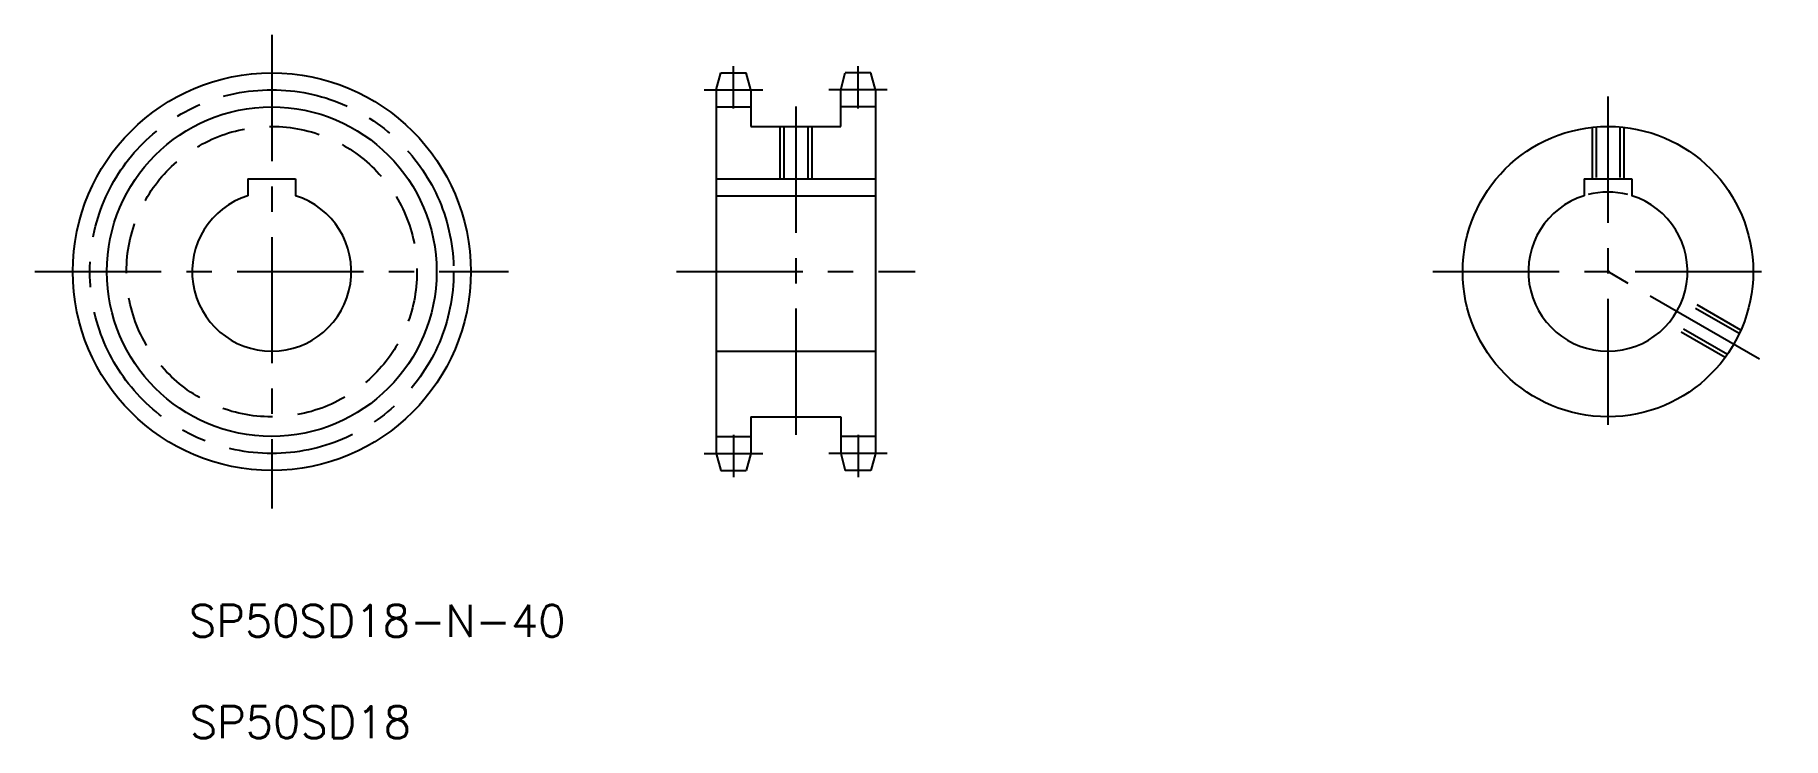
# Model space of a CAD drawing. Extents: x 126 to 565, y 204 to 381.
import ezdxf
from ezdxf.enums import TextEntityAlignment as Align

# ---------------------------------------------------------------- set-up
doc = ezdxf.new("R2010")
doc.units = 0
doc.linetypes.add('CENTER', pattern=[50.8, 31.75, -6.35, 6.35, -6.35])
doc.linetypes.add('DASHED', pattern=[19.05, 12.7, -6.35])
doc.layers.get('0').update_dxf_attribs({"linetype": 'CONTINUOUS'})
doc.layers.add('CENTER', color=1, linetype='CENTER')
doc.styles.get("Standard").update_dxf_attribs({"font": 'txt.shx'})

msp = doc.modelspace()

# ---------------------------------------------------------------- linework, layer by layer
at = {"color": 7, "linetype": 'CONTINUOUS'}
for p, q in [((297.010793, 366.9591), (298.160295, 371.2491)), ((298.160295, 371.2491), (304.56129, 371.2491)), ((305.710793, 366.9591), (304.56129, 371.2491)), ((328.310793, 366.9591), (329.460295, 371.2491)), ((335.86129, 371.2491), (329.460295, 371.2491)), ((337.010793, 366.9591), (335.86129, 371.2491)), ((297.010793, 366.9591), (297.010793, 275.5391)), ((305.710793, 366.9591), (305.710793, 357.7491)), ((328.310793, 357.7491), (328.310793, 366.9591)), ((337.010793, 366.9591), (337.010793, 275.5391)), ((297.010793, 362.6691), (305.710793, 362.6691)), ((337.010793, 362.6691), (328.310793, 362.6691)), ((305.710793, 357.7491), (328.310793, 357.7491)), ((314.010793, 357.7491), (314.010793, 344.5491)), ((320.010793, 357.7491), (320.010793, 344.5491)), ((179.331614, 344.5491), (179.331614, 340.327884)), ((179.331614, 344.5491), (191.331614, 344.5491)), ((191.331614, 344.5491), (191.331614, 340.327884)), ((297.010793, 344.5491), (337.010793, 344.5491)), ((515.106589, 344.5491), (515.106589, 340.327884)), ((515.106589, 344.5491), (527.106589, 344.5491)), ((527.106589, 344.5491), (527.106589, 340.327884)), ((297.010793, 340.327884), (337.010793, 340.327884)), ((297.010793, 301.2491), (337.010793, 301.2491)), ((307.010793, 301.2491), (307.010793, 301.2492)), ((317.010793, 301.2491), (317.010893, 301.2491)), ((305.710793, 284.7491), (328.310793, 284.7491)), ((305.710793, 284.7491), (305.710793, 275.5391)), ((328.310793, 284.7491), (328.310793, 275.5391)), ((297.010793, 279.8291), (305.710793, 279.8291)), ((337.010793, 279.8291), (328.310793, 279.8291)), ((297.010793, 275.5391), (298.160295, 271.2491)), ((305.710793, 275.5391), (304.56129, 271.2491)), ((328.310793, 275.5391), (329.460295, 271.2491)), ((337.010793, 275.5391), (335.86129, 271.2491)), ((298.160295, 271.2491), (304.56129, 271.2491)), ((335.86129, 271.2491), (329.460295, 271.2491))]:
    msp.add_line(p, q, dxfattribs=at)
at = {"color": 3, "linetype": 'CONTINUOUS'}
for p, q in [((313.010793, 357.7491), (313.010793, 344.5491)), ((321.010793, 357.7491), (321.010793, 344.5491))]:
    msp.add_line(p, q, dxfattribs=at)
at = {"color": 3, "linetype": 'DASHED'}
for p, q in [((517.106589, 357.52926), (517.106589, 344.5491)), ((518.106589, 357.625603), (518.106589, 344.5491)), ((524.106589, 357.625603), (524.106589, 344.5491)), ((525.106589, 357.52926), (525.106589, 344.5491)), ((554.109565, 305.658924), (539.731133, 313.960316)), ((554.526129, 306.573121), (540.077152, 314.915242)), ((550.526129, 299.644918), (536.077152, 307.987039)), ((551.109565, 300.462772), (536.731133, 308.764164))]:
    msp.add_line(p, q, dxfattribs=at)
at = {"color": 7, "linetype": 'CONTINUOUS'}
for centre, radius in [((185.331614, 321.2491), 50), ((521.106589, 321.2491), 36.5)]:
    msp.add_circle(centre, radius, dxfattribs=at)
at = {"color": 3, "linetype": 'CONTINUOUS'}
msp.add_circle((185.331614, 321.2491), 41.42, dxfattribs=at)
at = {"color": 3, "linetype": 'DASHED'}
msp.add_circle((185.331614, 321.2491), 36.5, dxfattribs=at)
at = {"color": 7, "linetype": 'CONTINUOUS'}
for centre in [(185.331614, 321.2491), (521.106589, 321.2491)]:
    msp.add_arc(centre, 20, 107.457603, 72.542397, dxfattribs=at)
at = {"color": 3, "linetype": 'CONTINUOUS'}
msp.add_arc((521.106589, 321.2491), 20, 75.522488, 104.477512, dxfattribs=at)
at = {"layer": 'CENTER', "color": 1, "linetype": 'CENTER'}
for p, q in [((185.331614, 380.751443), (185.331614, 261.746757)), ((301.360793, 362.2591), (301.360793, 372.8991)), ((332.660793, 362.2591), (332.660793, 372.8991)), ((294.010793, 366.9591), (308.710793, 366.9591)), ((340.010793, 366.9591), (325.310793, 366.9591)), ((521.106589, 365.2491), (521.106589, 277.2491)), ((317.010793, 362.7491), (317.010793, 279.7491)), ((125.829271, 321.2491), (244.833957, 321.2491)), ((287.010793, 321.2491), (347.010793, 321.2491)), ((477.106589, 321.2491), (565.106589, 321.2491)), ((559.211707, 299.2491), (521.106589, 321.2491)), ((301.360793, 280.2391), (301.360793, 269.5991)), ((332.660793, 280.2391), (332.660793, 269.5991)), ((294.010793, 275.5391), (308.710793, 275.5391)), ((340.010793, 275.5391), (325.310793, 275.5391))]:
    msp.add_line(p, q, dxfattribs=at)
msp.add_circle((185.331614, 321.2491), 45.71, dxfattribs=at)

# ---------------------------------------------------------------- texts
at = {"color": 7, "linetype": 'CONTINUOUS'}
for s, p in [('SP50SD18-N-40', (211.841876, 227.062519)), ('SP50SD18', (192.519408, 201.601733))]:
    msp.add_text(s, height=8, dxfattribs=at).set_placement(p, align=Align.BOTTOM_CENTER)

doc.saveas('drawing.dxf')
